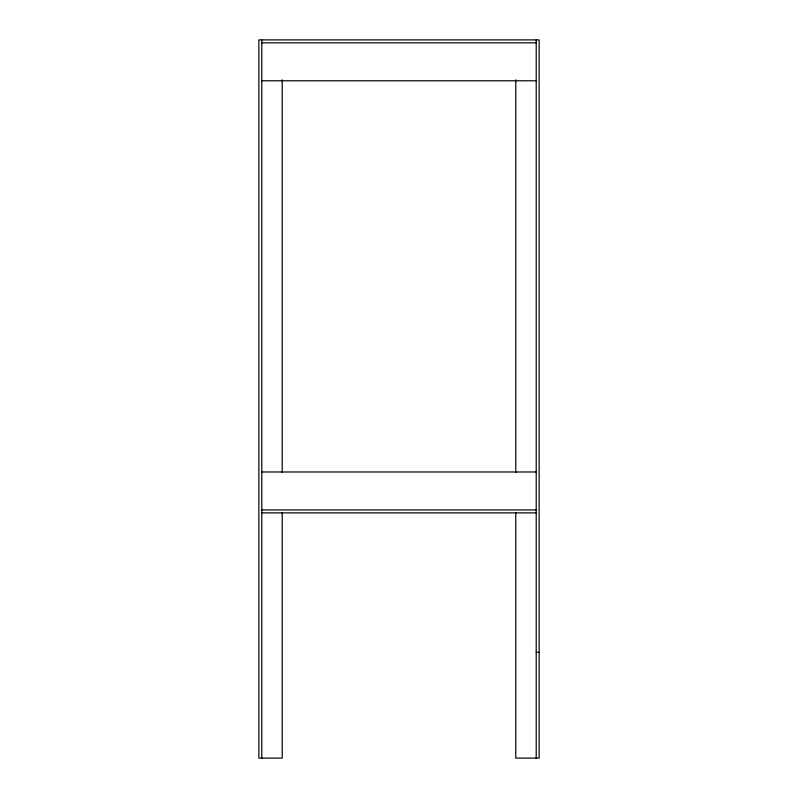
<?xml version="1.0" encoding="UTF-8"?>
<svg xmlns="http://www.w3.org/2000/svg" width="798" height="798" viewBox="0 0 798 798"><rect width="100%" height="100%" fill="white"/><g stroke="black" fill="none" stroke-linecap="round" stroke-linejoin="round"><path stroke-width="1.2" d="M261.784 42.823L536.216 42.823M261.784 80.778L536.216 80.778M261.784 471.987L536.216 471.987M261.784 509.942L536.216 509.942M261.784 512.865L536.216 512.865M536.216 652.375L539.139 652.375M536.216 39.9L536.216 758.1M515.777 79.8L515.777 472.566M515.777 512.466L515.777 758.1L539.139 758.1L539.139 39.9L258.861 39.9L258.861 758.1L282.223 758.1L282.223 512.466M282.223 79.8L282.223 472.566M261.784 39.9L261.784 758.1"/></g></svg>
